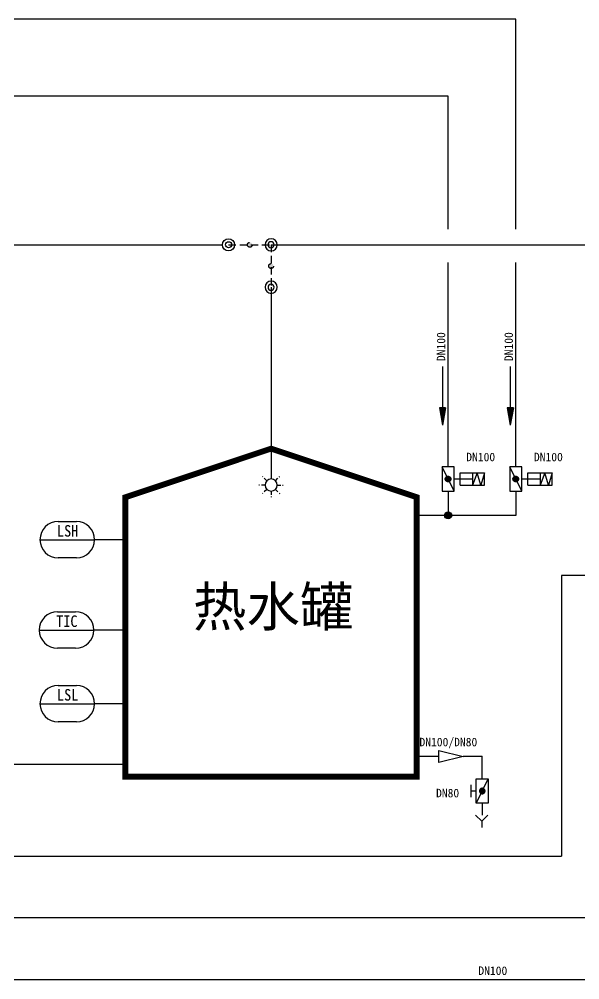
# Model space of a CAD drawing. Header units: millimetres. Extents: x 702 to 1891, y -286 to 555.
# Drawn here: x 1508.7 to 1584.3, y -125.4 to 3.9 of the extents above; entities that cross this region are included whole.
import ezdxf
from ezdxf.enums import TextEntityAlignment as Align

# ---------------------------------------------------------------- set-up
doc = ezdxf.new("R2010")
doc.units = ezdxf.units.MM
doc.header["$MEASUREMENT"] = 0
doc.linetypes.add('1', pattern=[0])
doc.linetypes.add('GESTRICHELT', pattern=[0.75, 0.5, -0.25])
doc.layers.get('0').update_dxf_attribs({"linetype": 'CONTINUOUS'})
for name, color, linetype in [('CIP', 24, 'CONTINUOUS'), ('DUENN', 7, 'CONTINUOUS'), ('GESTRICHELT', 6, 'GESTRICHELT'), ('SYMBOLE', 3, 'CONTINUOUS'), ('TEXT', 7, 'CONTINUOUS')]:
    doc.layers.add(name, color=color, linetype=linetype)

# ---------------------------------------------------------------- blocks, each defined once
blk = doc.blocks.new('00582')
at = {"layer": 'SYMBOLE'}
for p, q in [((-2.5, 2.5), (0, 0)), ((0, 0), (2.5, 2.5)), ((0, 0), (0, -2.5))]:
    blk.add_line(p, q, dxfattribs=at)
blk = doc.blocks.new('K587')
at = {"color": 3, "linetype": '1'}
for p, q in [((2.5, 4.5), (7.5, 4.5)), ((5, 4.5), (5, 2.5)), ((0, 2.5), (10, 2.5)), ((0, -2.5), (0, 2.5)), ((0, 2.5), (4, 0.5)), ((3.867323, 0.097151), (3.860403, -0.016551)), ((3.862499, 0.041555), (4.918846, 1.097903)), ((3.862618, -0.099747), (5.060149, 1.097784)), ((3.885673, 0.209575), (3.867323, 0.097151)), ((3.877821, -0.225965), (5.186367, 1.08258)), ((3.884744, 0.205221), (4.75518, 1.075658)), ((3.915266, 0.319575), (3.885673, 0.209575)), ((3.904503, -0.340705), (5.301106, 1.055899)), ((3.955801, 0.426031), (3.915266, 0.319575)), ((3.940591, -0.446038), (5.40644, 1.019811)), ((3.949481, 0.41138), (4.549022, 1.010921)), ((4.006864, 0.527857), (3.955801, 0.426031)), ((3.984798, -0.543252), (5.503654, 0.975603)), ((4.067934, 0.624014), (4.006864, 0.527857)), ((4.036295, -0.633177), (5.593579, 0.924107)), ((4.13839, 0.713524), (4.067934, 0.624014)), ((4.09455, -0.716344), (5.676745, 0.865852)), ((4.217512, 0.795472), (4.13839, 0.713524)), ((4.159246, -0.793069), (5.753471, 0.801156)), ((4.304495, 0.869024), (4.217512, 0.795472)), ((4.230237, -0.863499), (5.823901, 0.730165)), ((4.398451, 0.93343), (4.304495, 0.869024)), ((4.30753, -0.927627), (5.888028, 0.652871)), ((4.391286, -0.985292), (5.945694, 0.569116)), ((4.498423, 0.988033), (4.398451, 0.93343)), ((4.481838, -1.036162), (5.996564, 0.478564)), ((4.603391, 1.032277), (4.498423, 0.988033)), ((4.579739, -1.079682), (6.040084, 0.380662)), ((4.712286, 1.065711), (4.603391, 1.032277)), ((4.685853, -1.114989), (6.075391, 0.274548)), ((4.823997, 1.087993), (4.712286, 1.065711)), ((4.80152, -1.140744), (6.101145, 0.158881)), ((4.937386, 1.098897), (4.823997, 1.087993)), ((4.928909, -1.154777), (6.115178, 0.031493)), ((5.051296, 1.098312), (4.937386, 1.098897)), ((5.164567, 1.086243), (5.051296, 1.098312)), ((5.276043, 1.062813), (5.164567, 1.086243)), ((5.384588, 1.028262), (5.276043, 1.062813)), ((5.489096, 0.982942), (5.384588, 1.028262)), ((5.588502, 0.927313), (5.489096, 0.982942)), ((5.681791, 0.861945), (5.588502, 0.927313)), ((5.768013, 0.787503), (5.681791, 0.861945)), ((5.846289, 0.704745), (5.768013, 0.787503)), ((5.915821, 0.614517), (5.846289, 0.704745)), ((5.975899, 0.517736), (5.915821, 0.614517)), ((6.025913, 0.415391), (5.975899, 0.517736)), ((6.065351, 0.308524), (6.025913, 0.415391)), ((6.093812, 0.198225), (6.065351, 0.308524)), ((6.111005, 0.085618), (6.093812, 0.198225)), ((6.116756, -0.028148), (6.111005, 0.085618)), ((10, 2.5), (10, -2.5)), ((10, -2.5), (0, -2.5)), ((3.860403, -0.016551), (3.864984, -0.13037)), ((3.864984, -0.13037), (3.881019, -0.243148)), ((3.881019, -0.243148), (3.908345, -0.353734)), ((3.908345, -0.353734), (3.946682, -0.461)), ((3.946682, -0.461), (3.995641, -0.563854)), ((3.995641, -0.563854), (4.054722, -0.661247)), ((4.054722, -0.661247), (4.123322, -0.752186)), ((4.123322, -0.752186), (4.200743, -0.835743)), ((4.200743, -0.835743), (4.286196, -0.911068)), ((4.286196, -0.911068), (4.378808, -0.977392)), ((4.378808, -0.977392), (4.477636, -1.034039)), ((4.477636, -1.034039), (4.581673, -1.080431)), ((4.581673, -1.080431), (4.689857, -1.116097)), ((4.689857, -1.116097), (4.801087, -1.140671)), ((4.801087, -1.140671), (4.914227, -1.153904)), ((4.914227, -1.153904), (5.028126, -1.15566)), ((5.028126, -1.15566), (5.14162, -1.145922)), ((5.07183, -1.153276), (6.113678, -0.111429)), ((5.14162, -1.145922), (5.253555, -1.124789)), ((5.238125, -1.128403), (6.088805, -0.277723)), ((5.253555, -1.124789), (5.362787, -1.092477)), ((5.362787, -1.092477), (5.468205, -1.049314)), ((5.450509, -1.05744), (6.017842, -0.490107)), ((5.468205, -1.049314), (5.568733, -0.995741)), ((5.568733, -0.995741), (5.663346, -0.932304)), ((5.663346, -0.932304), (5.75108, -0.85965)), ((5.75108, -0.85965), (5.831041, -0.77852)), ((5.831041, -0.77852), (5.902413, -0.689739)), ((5.902413, -0.689739), (5.964469, -0.594215)), ((5.964469, -0.594215), (6.016575, -0.492919)), ((6, -0.5), (10, -2.5)), ((6.016575, -0.492919), (6.058202, -0.386886)), ((6.058202, -0.386886), (6.088925, -0.277195)), ((6.088925, -0.277195), (6.108429, -0.164966)), ((6.108429, -0.164966), (6.116517, -0.051341)), ((6.116517, -0.051341), (6.116756, -0.028148))]:
    blk.add_line(p, q, dxfattribs=at)
blk = doc.blocks.new('K667')
at = {"color": 3, "linetype": '1'}
for p, q in [((2.5, 15), (7.5, 15)), ((7.5, 15), (2.5, 13.5)), ((2.5, 5), (2.5, 15)), ((2.5, 13.5), (7.5, 12)), ((7.5, 12), (2.5, 10)), ((7.5, 5), (7.5, 15)), ((7.5, 10), (2.5, 10)), ((5, 5), (5, 10)), ((2.5, 5), (7.5, 5)), ((5, 2.5), (5, 5)), ((0, 2.5), (10, 2.5)), ((0, 2.5), (10, -2.5)), ((0, -2.5), (0, 2.5)), ((3.867323, 0.097151), (3.860403, -0.016551)), ((3.862499, 0.041555), (4.918846, 1.097903)), ((3.862618, -0.099747), (5.060149, 1.097784)), ((3.885673, 0.209575), (3.867323, 0.097151)), ((3.877821, -0.225965), (5.186367, 1.08258)), ((3.884744, 0.205221), (4.75518, 1.075658)), ((3.915266, 0.319575), (3.885673, 0.209575)), ((3.904503, -0.340705), (5.301106, 1.055899)), ((3.955801, 0.426031), (3.915266, 0.319575)), ((3.940591, -0.446038), (5.40644, 1.019811)), ((3.949481, 0.41138), (4.549022, 1.010921)), ((4.006864, 0.527857), (3.955801, 0.426031)), ((3.984798, -0.543252), (5.503654, 0.975603)), ((4.067934, 0.624014), (4.006864, 0.527857)), ((4.036295, -0.633177), (5.593579, 0.924107)), ((4.13839, 0.713524), (4.067934, 0.624014)), ((4.09455, -0.716344), (5.676745, 0.865852)), ((4.217512, 0.795472), (4.13839, 0.713524)), ((4.159246, -0.793069), (5.753471, 0.801156)), ((4.304495, 0.869024), (4.217512, 0.795472)), ((4.230237, -0.863499), (5.823901, 0.730165)), ((4.398451, 0.93343), (4.304495, 0.869024)), ((4.30753, -0.927627), (5.888028, 0.652871)), ((4.391286, -0.985292), (5.945694, 0.569116)), ((4.498423, 0.988033), (4.398451, 0.93343)), ((4.481838, -1.036162), (5.996564, 0.478564)), ((4.603391, 1.032277), (4.498423, 0.988033)), ((4.579739, -1.079682), (6.040084, 0.380662)), ((4.712286, 1.065711), (4.603391, 1.032277)), ((4.685853, -1.114989), (6.075391, 0.274548)), ((4.823997, 1.087993), (4.712286, 1.065711)), ((4.80152, -1.140744), (6.101145, 0.158881)), ((4.937386, 1.098897), (4.823997, 1.087993)), ((4.928909, -1.154777), (6.115178, 0.031493)), ((5.051296, 1.098312), (4.937386, 1.098897)), ((5.164567, 1.086243), (5.051296, 1.098312)), ((5.276043, 1.062813), (5.164567, 1.086243)), ((5.384588, 1.028262), (5.276043, 1.062813)), ((5.489096, 0.982942), (5.384588, 1.028262)), ((5.588502, 0.927313), (5.489096, 0.982942)), ((5.681791, 0.861945), (5.588502, 0.927313)), ((5.768013, 0.787503), (5.681791, 0.861945)), ((5.846289, 0.704745), (5.768013, 0.787503)), ((5.915821, 0.614517), (5.846289, 0.704745)), ((5.975899, 0.517736), (5.915821, 0.614517)), ((6.025913, 0.415391), (5.975899, 0.517736)), ((6.065351, 0.308524), (6.025913, 0.415391)), ((6.093812, 0.198225), (6.065351, 0.308524)), ((6.111005, 0.085618), (6.093812, 0.198225)), ((6.116756, -0.028148), (6.111005, 0.085618)), ((10, 2.5), (10, -2.5)), ((10, -2.5), (0, -2.5)), ((3.860403, -0.016551), (3.864984, -0.13037)), ((3.864984, -0.13037), (3.881019, -0.243148)), ((3.881019, -0.243148), (3.908345, -0.353734)), ((3.908345, -0.353734), (3.946682, -0.461)), ((3.946682, -0.461), (3.995641, -0.563854)), ((3.995641, -0.563854), (4.054722, -0.661247)), ((4.054722, -0.661247), (4.123322, -0.752186)), ((4.123322, -0.752186), (4.200743, -0.835743)), ((4.200743, -0.835743), (4.286196, -0.911068)), ((4.286196, -0.911068), (4.378808, -0.977392)), ((4.378808, -0.977392), (4.477636, -1.034039)), ((4.477636, -1.034039), (4.581673, -1.080431)), ((4.581673, -1.080431), (4.689857, -1.116097)), ((4.689857, -1.116097), (4.801087, -1.140671)), ((4.801087, -1.140671), (4.914227, -1.153904)), ((4.914227, -1.153904), (5.028126, -1.15566)), ((5.028126, -1.15566), (5.14162, -1.145922)), ((5.07183, -1.153276), (6.113678, -0.111429)), ((5.14162, -1.145922), (5.253555, -1.124789)), ((5.238125, -1.128403), (6.088805, -0.277723)), ((5.253555, -1.124789), (5.362787, -1.092477)), ((5.362787, -1.092477), (5.468205, -1.049314)), ((5.450509, -1.05744), (6.017842, -0.490107)), ((5.468205, -1.049314), (5.568733, -0.995741)), ((5.568733, -0.995741), (5.663346, -0.932304)), ((5.663346, -0.932304), (5.75108, -0.85965)), ((5.75108, -0.85965), (5.831041, -0.77852)), ((5.831041, -0.77852), (5.902413, -0.689739)), ((5.902413, -0.689739), (5.964469, -0.594215)), ((5.964469, -0.594215), (6.016575, -0.492919)), ((6.016575, -0.492919), (6.058202, -0.386886)), ((6.058202, -0.386886), (6.088925, -0.277195)), ((6.088925, -0.277195), (6.108429, -0.164966)), ((6.108429, -0.164966), (6.116517, -0.051341)), ((6.116517, -0.051341), (6.116756, -0.028148))]:
    blk.add_line(p, q, dxfattribs=at)
blk = doc.blocks.new('P')
at = {"color": 3, "linetype": 'Continuous'}
for p, q in [((0, 2.2), (12.5, 0)), ((0, -2.2), (0, 2.2)), ((0, 1.73), (9.8, 0)), ((0, 1.25), (7.1, 0)), ((0, 0.78), (4.4, 0)), ((0, 0.3), (1.7, 0)), ((0, 0), (12.5, 0)), ((0, -2.2), (12.5, 0)), ((0, -0.3), (1.7, 0)), ((0, -0.78), (4.4, 0)), ((0, -1.25), (7.1, 0)), ((0, -1.73), (9.8, 0))]:
    blk.add_line(p, q, dxfattribs=at)
blk = doc.blocks.new('T961')
at = {"color": 6, "linetype": 'GESTRICHELT', "ltscale": 3}
for p, q in [((-2.5, 0), (-5, 0)), ((-1.77, 1.77), (-3.54, 3.54)), ((1.77, 1.77), (3.54, 3.54)), ((2.5, 0), (5, 0)), ((-1.77, -1.77), (-3.54, -3.54)), ((0, -2.5), (0, -5)), ((1.77, -1.77), (3.54, -3.54))]:
    blk.add_line(p, q, dxfattribs=at)
at = {"color": 3}
blk.add_circle((0, 0), 2.5, dxfattribs=at)
blk = doc.blocks.new('P501')
at = {"color": 3}
for radius in [2.5, 1.25]:
    blk.add_circle((0, 0), radius, dxfattribs=at)

msp = doc.modelspace()

# ---------------------------------------------------------------- hatches: boundary and pattern name
h = msp.add_hatch(color=6)
h.paths.add_polyline_path([(1539.48, -26.48, -1), (1540.13, -26.48)])
h.paths.add_polyline_path([(1539.48, -26.48), (1540.13, -26.48, -1)])
h.paths.add_polyline_path([(1542.67, -29.01, -0.414214), (1543, -29.34, -0.414214), (1542.67, -29.67)])
h.paths.add_polyline_path([(1542.67, -29.67, -0.414214), (1542.34, -29.34, -0.414214), (1542.67, -29.01)])
at = {"layer": 'TEXT'}
msp.add_hatch(color=256, dxfattribs=at).paths.add_polyline_path([(1567, -62.92, 1), (1566.05, -62.92, 1)])

# ---------------------------------------------------------------- linework, layer by layer
at = {"color": 4}
for p, q in [((1575.64, 3.89), (1379.38, 3.89)), ((1575.64, -24.38), (1575.64, 3.89)), ((1566.52, -6.47), (1387.26, -6.47)), ((1566.52, -24.38), (1566.52, -6.47)), ((1566.52, -56.38), (1566.52, -28.85)), ((1575.64, -56.38), (1575.64, -28.85)), ((1566.52, -59.65), (1566.52, -62.92)), ((1575.64, -59.65), (1575.64, -62.92)), ((1575.64, -62.92), (1562.29, -62.92)), ((1581.78, -71.02), (1581.78, -108.82)), ((1599.81, -71.02), (1581.78, -71.02)), ((1523.04, -96.45), (1481.33, -96.45)), ((1505.76, -108.82), (1581.78, -108.82)), ((1496.78, -117.05), (1620.11, -117.05)), ((1807.11, -125.45), (1048.12, -125.45))]:
    msp.add_line(p, q, dxfattribs=at)
for p, q in [((1565.78, -42.86), (1565.78, -48.42)), ((1574.9, -42.86), (1574.9, -48.42))]:
    msp.add_line(p, q)
at = {"color": 3, "linetype": '1'}
for p, q in [((1565.27, -94.56), (1568.54, -95.38)), ((1565.27, -96.2), (1565.27, -94.56)), ((1568.54, -95.38), (1565.27, -96.2))]:
    msp.add_line(p, q, dxfattribs=at)
at = {"layer": 'CIP'}
for p, q in [((1411.06, -26.48), (1536.13, -26.48)), ((1542.67, -26.48), (1635.93, -26.48)), ((1542.67, -32.2), (1542.67, -58.02)), ((1565.27, -95.38), (1562.36, -95.38)), ((1571.12, -95.38), (1568.54, -95.38)), ((1571.12, -98.39), (1571.12, -95.32)), ((1571.12, -101.66), (1571.12, -103.3))]:
    msp.add_line(p, q, dxfattribs=at)
at = {"layer": 'DUENN', "color": 1}
for p, q in [((1513.98, -63.74), (1516.44, -63.74)), ((1511.53, -66.19), (1518.89, -66.19)), ((1522.98, -66.19), (1518.89, -66.19)), ((1516.44, -68.65), (1513.98, -68.65)), ((1513.88, -75.9), (1516.33, -75.9)), ((1511.43, -78.35), (1518.79, -78.35)), ((1522.88, -78.35), (1518.79, -78.35)), ((1516.33, -80.8), (1513.88, -80.8)), ((1513.98, -85.82), (1516.44, -85.82)), ((1511.53, -88.27), (1518.89, -88.27)), ((1522.98, -88.27), (1518.89, -88.27)), ((1516.44, -90.73), (1513.98, -90.73))]:
    msp.add_line(p, q, dxfattribs=at)
at = {"layer": 'DUENN', "color": 1, "const_width": 0.792}
msp.add_lwpolyline([(1562.29, -98.09), (1523.04, -98.09), (1523.04, -60.47), (1542.67, -53.93), (1562.29, -60.47)], close=True, dxfattribs=at)
at = {"layer": 'DUENN', "color": 1}
for centre, start, end in [((1513.98, -66.19), 90, 270), ((1516.44, -66.19), 270, 90), ((1513.88, -78.35), 90, 270), ((1516.33, -78.35), 270, 90), ((1513.98, -88.27), 90, 270), ((1516.44, -88.27), 270, 90)]:
    msp.add_arc(centre, 2.45, start, end, dxfattribs=at)
at = {"layer": 'GESTRICHELT', "ltscale": 2}
for p, q in [((1536.94, -26.48), (1542.67, -26.48)), ((1542.67, -26.48), (1542.67, -32.2))]:
    msp.add_line(p, q, dxfattribs=at)
at = {"layer": 'GESTRICHELT', "ltscale": 3}
for centre in [(1539.81, -26.48), (1542.67, -29.34)]:
    msp.add_circle(centre, 0.327, dxfattribs=at)
at = {"layer": 'TEXT'}
msp.add_circle((1566.52, -62.92), 0.475, dxfattribs=at)

# ---------------------------------------------------------------- block references
at = {"yscale": 0.3271128750489599, "zscale": 0.3271128750489599}
for name, p, xscale in [('P501', (1536.94, -26.48), 0.3271128750489599), ('P501', (1542.67, -26.48), -0.3271128750489599), ('P501', (1542.67, -32.2), -0.3271128750489599), ('T961', (1542.67, -58.83), -0.3271128750489599), ('00582', (1571.05, -104.11), 0.3271128750489599)]:
    msp.add_blockref(name, p, dxfattribs=dict(at, xscale=xscale))
for name, p, xscale, yscale, zscale, rotation in [('P', (1565.78, -48.42), -0.1869216428851201, 0.1869216428851201, 0.1869216428851201, 89.99999999999999), ('P', (1574.9, -48.42), -0.1869216428851201, 0.1869216428851201, 0.1869216428851201, 89.99999999999999), ('K667', (1566.52, -59.65), -0.3271128750489599, 0.3271128750489599, 0.3271128750489599, 270), ('K667', (1575.64, -59.65), -0.3271128750489599, 0.3271128750489599, 0.3271128750489599, 270), ('K587', (1571.12, -101.66), 0.3271128750489599, 0.3271128750489599, 0.3271128750489599, 89.99999999999999)]:
    msp.add_blockref(name, p, dxfattribs=dict(xscale=xscale, yscale=yscale, zscale=zscale, rotation=rotation))

# ---------------------------------------------------------------- texts
at = {"insert": (1542.95, -75.51), "char_height": 5.28, "width": 39.6, "attachment_point": 5}
msp.add_mtext('\\f宋体|b0|i0|c134|p2;热水罐', dxfattribs=at)
at = {"layer": 'TEXT'}
for p in [(1566.48, -42.14), (1575.6, -42.14)]:
    msp.add_text('DN100', height=1.145, rotation=90, dxfattribs=at).set_placement(p, align=Align.BOTTOM_LEFT)
for s, p in [('DN100', (1568.97, -55.97)), ('DN100', (1578.09, -55.97)), ('DN100/DN80', (1562.66, -94.35)), ('DN80', (1564.9, -101.22)), ('DN100', (1570.6, -125.14))]:
    msp.add_text(s, height=1.145, dxfattribs=at).set_placement(p, align=Align.BOTTOM_LEFT)
at = {"layer": 'TEXT', "width": 0.9}
for s, p in [('LSH', (1515.26, -65)), ('TIC', (1515.15, -77.16)), ('LSL', (1515.26, -87.08))]:
    msp.add_text(s, height=1.558, dxfattribs=at).set_placement(p, align=Align.MIDDLE_CENTER)

doc.saveas('drawing.dxf')
